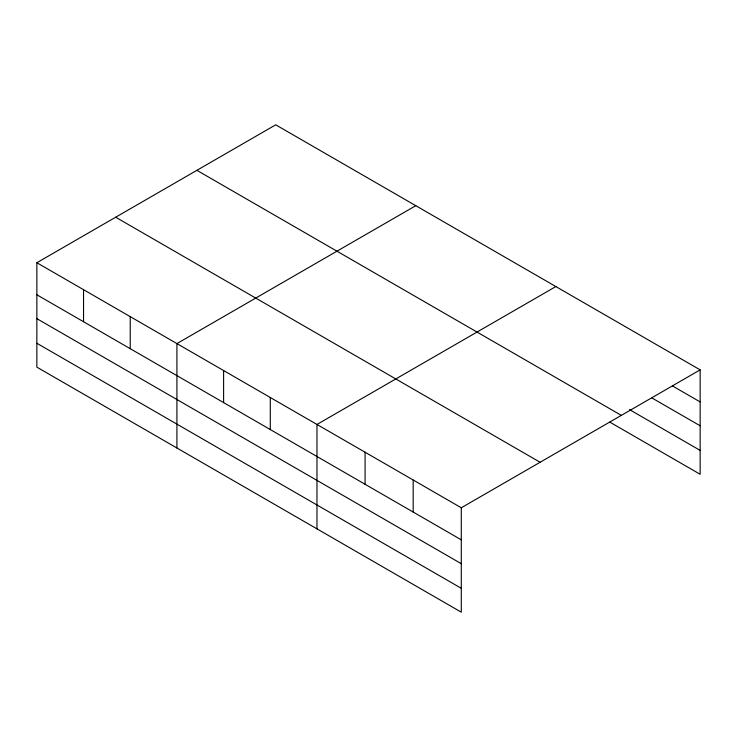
<?xml version="1.0" encoding="UTF-8"?>
<svg xmlns="http://www.w3.org/2000/svg" width="737" height="737" viewBox="0 0 737 737"><rect width="100%" height="100%" fill="white"/><g stroke="black" fill="none" stroke-linecap="round" stroke-linejoin="round"><path stroke-width="1.11" d="M461.288 563.704L461.288 507.775L36.85 262.731L36.85 367.137L461.288 612.18L461.288 563.704L36.85 318.651M609.831 422.126L700.15 474.269L700.15 369.863L275.712 124.82L36.85 262.731M415.779 205.687L176.917 343.589L176.917 447.995M555.845 286.555L316.974 424.457L316.974 528.862M461.288 507.775L700.15 369.863M672.66 386.05L700.15 401.914M652.052 398.026L700.15 425.793M629.472 409.588L700.15 450.39M196.89 170.33L621.328 415.373M115.672 217.222L540.11 462.265M36.85 294.772L461.288 539.825M36.85 343.258L461.288 588.301M413.181 479.999L413.181 512.049M365.082 452.232L365.082 484.283M270.286 397.501L270.286 429.551M223.606 370.545L223.606 402.595M130.228 316.634L130.228 348.684M83.539 289.687L83.539 321.728"/></g></svg>
